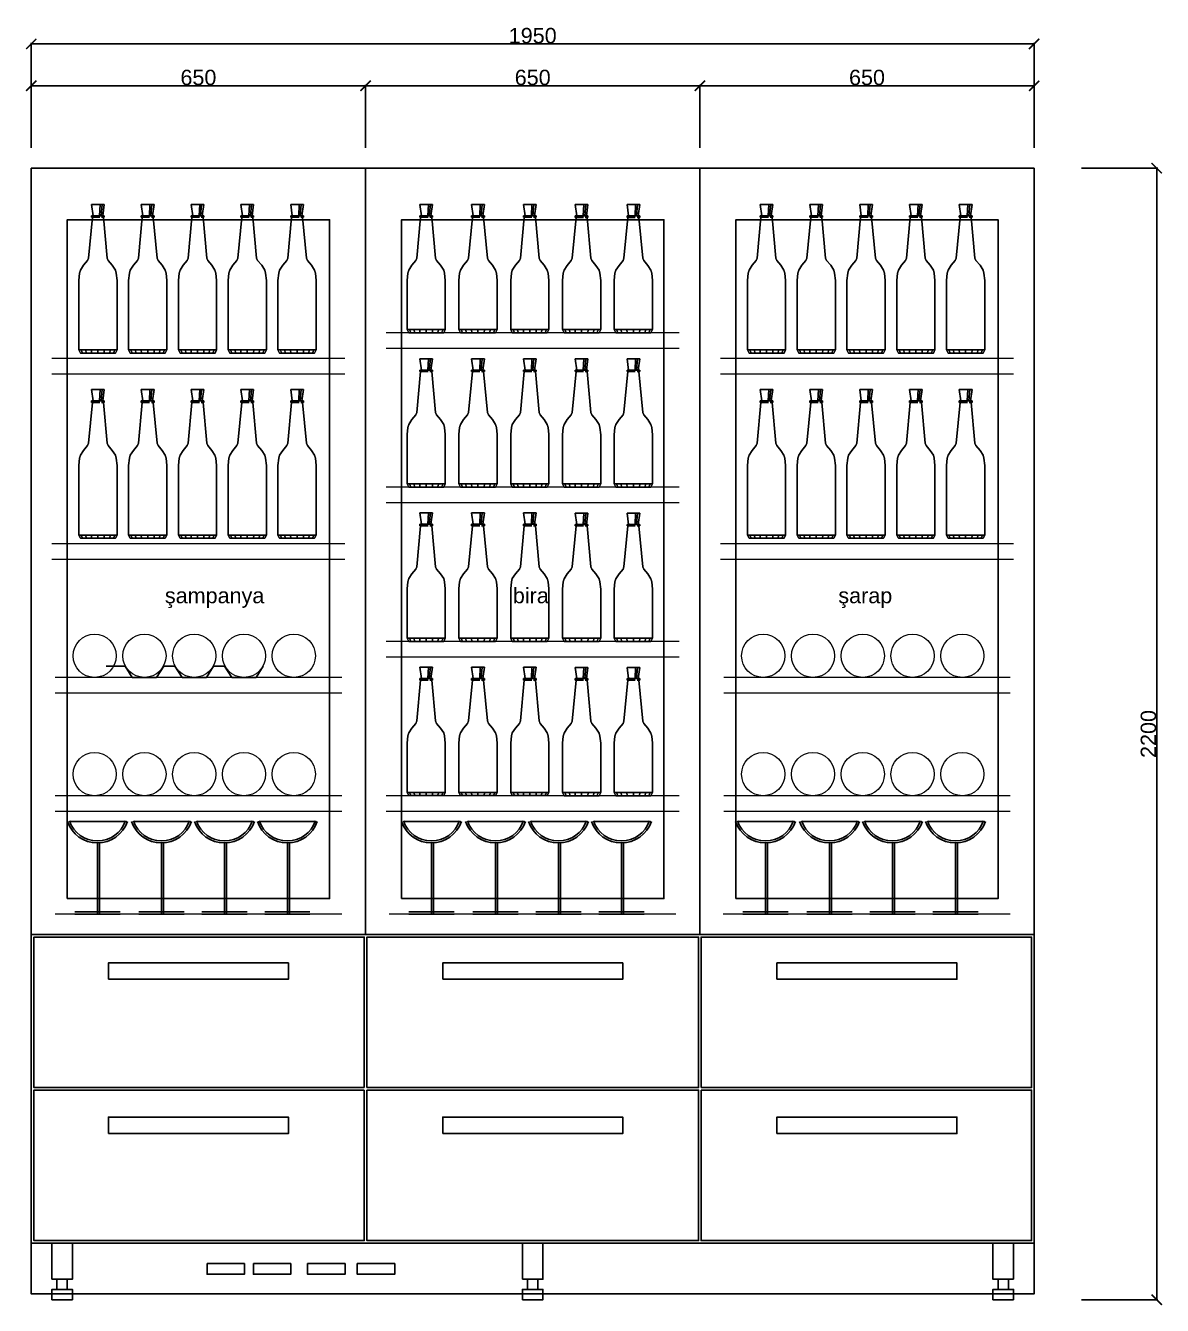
# Model space of a CAD drawing. Header units: millimetres. Extents: x 20829 to 29437, y 2955 to 9873.
# Drawn here: x 24587 to 26797, y 7385 to 9873 of the extents above; entities that cross this region are included whole.
import ezdxf

# ---------------------------------------------------------------- set-up
doc = ezdxf.new("R2010")
doc.units = ezdxf.units.MM
doc.layers.add('Auto-SilikCizgiler', color=251, linetype='Continuous', lineweight=9)
doc.styles.get("Standard").update_dxf_attribs({"font": 'arial.ttf'})
doc.dimstyles.new('ölçü 1_50', dxfattribs={"dimtxt": 30, "dimasz": 20, "dimexe": 2, "dimexo": 5, "dimtad": 1, "dimdec": 0, "dimtxsty": 'Standard', "dimblk": 'ARCHTICK', "dimcen": 2.5, "dimclrd": 256, "dimclre": 256, "dimclrt": 256, "dimadec": 0, "dimazin": 0, "dimtfac": 1, "dimtdec": 0, "dimtmove": 0, "dimatfit": 3, "dimldrblk": 'ARCHTICK', "dimfxl": 1, "dimlwd": -1, "dimlwe": -1, "dimarcsym": 0})

# ---------------------------------------------------------------- blocks, each defined once
blk = doc.blocks.new('sisw')
at = {"layer": 'Auto-SilikCizgiler'}
for points in [[(19158.05, 139884.55, -0.22), (19158.36, 139882.35, -0.16), (19158.36, 139882.35, 0.16), (19158.05, 139884.55, 0.22)], [(19159.29, 139884.55), (19158.2, 139884.55, -0.63), (19158.05, 139884.55, -0.22), (19159.29, 139884.55)], [(19159.29, 139884.55), (19158.05, 139884.55, -0.22), (19158.05, 139884.55, 0.22), (19159.29, 139884.55)], [(19159.29, 139884.55), (19158.05, 139884.55, 0.22), (19158.2, 139884.55, 0.63), (19159.29, 139884.55)], [(19159.29, 139884.55), (19158.48, 139884.55, -0.96), (19158.2, 139884.55, -0.63), (19159.29, 139884.55)], [(19159.29, 139884.55), (19158.2, 139884.55, 0.63), (19158.48, 139884.55, 0.96), (19159.29, 139884.55)], [(19159.29, 139884.55), (19158.86, 139884.55, -1.18), (19158.48, 139884.55, -0.96), (19159.29, 139884.55)], [(19159.29, 139884.55), (19158.48, 139884.55, 0.96), (19158.86, 139884.55, 1.18), (19159.29, 139884.55)], [(19159.29, 139884.55), (19159.29, 139884.55, -1.26), (19158.86, 139884.55, -1.18), (19159.29, 139884.55)], [(19159.29, 139884.55), (19158.86, 139884.55, 1.18), (19159.29, 139884.55, 1.26), (19159.29, 139884.55)], [(19159.29, 139884.55), (19159.29, 139884.55, 1.26), (19159.72, 139884.55, 1.18), (19159.29, 139884.55)], [(19159.29, 139884.55), (19159.72, 139884.55, 1.18), (19160.1, 139884.55, 0.96), (19159.29, 139884.55)], [(19159.29, 139884.55), (19160.1, 139884.55, 0.96), (19160.38, 139884.55, 0.63), (19159.29, 139884.55)], [(19159.29, 139884.55), (19160.38, 139884.55, 0.63), (19160.53, 139884.55, 0.22), (19159.29, 139884.55)], [(19159.29, 139884.55), (19160.53, 139884.55, 0.22), (19160.53, 139884.55, -0.22), (19159.29, 139884.55)], [(19159.29, 139884.55), (19160.53, 139884.55, -0.22), (19160.38, 139884.55, -0.63), (19159.29, 139884.55)], [(19159.29, 139884.55), (19160.38, 139884.55, -0.63), (19160.1, 139884.55, -0.96), (19159.29, 139884.55)], [(19159.29, 139884.55), (19160.1, 139884.55, -0.96), (19159.72, 139884.55, -1.18), (19159.29, 139884.55)], [(19159.29, 139884.55), (19159.72, 139884.55, -1.18), (19159.29, 139884.55, -1.26), (19159.29, 139884.55)], [(19159.72, 139884.55, 1.18), (19159.61, 139882.35, 0.89), (19159.9, 139882.35, 0.72), (19160.1, 139884.55, 0.96)], [(19160.1, 139884.55, -0.96), (19159.9, 139882.35, -0.72), (19159.61, 139882.35, -0.89), (19159.72, 139884.55, -1.18)], [(19160.53, 139884.55, 0.22), (19160.22, 139882.35, 0.16), (19160.22, 139882.35, -0.16), (19160.53, 139884.55, -0.22)], [(19158.21, 139882.04, 0.19), (19157.47, 139874.11, 0.32), (19157.47, 139874.11, -0.32), (19158.21, 139882.04, -0.19)], [(19158.78, 139882.35, 0.3), (19158.2, 139882.35, 0.63), (19158.05, 139882.35, 0.22), (19158.71, 139882.35, 0.1)], [(19158.71, 139882.35, 0.1), (19158.05, 139882.35, 0.22), (19158.05, 139882.35, -0.22), (19158.71, 139882.35, -0.1)], [(19158.05, 139882.35, 0.22), (19158.05, 139882.04, 0.22), (19158.05, 139882.04, -0.22), (19158.05, 139882.35, -0.22)], [(19158.71, 139882.35, -0.1), (19158.05, 139882.35, -0.22), (19158.2, 139882.35, -0.63), (19158.78, 139882.35, -0.3)], [(19158.2, 139882.04, 0.63), (19158.34, 139882.04, 0.55), (19158.21, 139882.04, 0.19), (19158.05, 139882.04, 0.22)], [(19158.05, 139882.04, 0.22), (19158.21, 139882.04, 0.19), (19158.21, 139882.04, -0.19), (19158.05, 139882.04, -0.22)], [(19158.05, 139882.04, -0.22), (19158.21, 139882.04, -0.19), (19158.34, 139882.04, -0.55), (19158.2, 139882.04, -0.63)], [(19158.91, 139882.35, 0.46), (19158.48, 139882.35, 0.96), (19158.2, 139882.35, 0.63), (19158.78, 139882.35, 0.3)], [(19158.78, 139882.35, -0.3), (19158.2, 139882.35, -0.63), (19158.48, 139882.35, -0.96), (19158.91, 139882.35, -0.46)], [(19158.48, 139882.04, 0.96), (19158.58, 139882.04, 0.84), (19158.34, 139882.04, 0.55), (19158.2, 139882.04, 0.63)], [(19158.2, 139882.04, -0.63), (19158.34, 139882.04, -0.55), (19159.67, 139882.04, -1.03), (19158.48, 139882.04, -0.96)], [(19158.36, 139882.35, 0.16), (19158.73, 139882.35, 0.1), (19158.8, 139882.35, 0.28), (19158.47, 139882.35, 0.47)], [(19158.36, 139882.35, -0.16), (19158.73, 139882.35, -0.1), (19158.73, 139882.35, 0.1), (19158.36, 139882.35, 0.16)], [(19158.47, 139882.35, -0.47), (19158.8, 139882.35, -0.28), (19158.73, 139882.35, -0.1), (19158.36, 139882.35, -0.16)], [(19158.47, 139882.35, 0.47), (19158.8, 139882.35, 0.28), (19158.93, 139882.35, 0.43), (19158.69, 139882.35, 0.72)], [(19158.69, 139882.35, -0.72), (19158.93, 139882.35, -0.43), (19158.8, 139882.35, -0.28), (19158.47, 139882.35, -0.47)], [(19159.09, 139882.35, 0.56), (19158.86, 139882.35, 1.18), (19158.48, 139882.35, 0.96), (19158.91, 139882.35, 0.46)], [(19158.91, 139882.35, -0.46), (19158.48, 139882.35, -0.96), (19158.86, 139882.35, -1.18), (19159.09, 139882.35, -0.56)], [(19158.69, 139882.35, 0.72), (19158.93, 139882.35, 0.43), (19159.1, 139882.35, 0.53), (19158.97, 139882.35, 0.89)], [(19158.97, 139882.35, -0.89), (19159.1, 139882.35, -0.53), (19158.93, 139882.35, -0.43), (19158.69, 139882.35, -0.72)], [(19159.29, 139882.35, 0.6), (19159.29, 139882.35, 1.26), (19158.86, 139882.35, 1.18), (19159.09, 139882.35, 0.56)], [(19159.09, 139882.35, -0.56), (19158.86, 139882.35, -1.18), (19159.29, 139882.35, -1.26), (19159.29, 139882.35, -0.6)], [(19159.29, 139882.35, -0.94), (19159.29, 139882.35, -0.57), (19159.1, 139882.35, -0.53), (19158.97, 139882.35, -0.89)], [(19158.97, 139882.35, 0.89), (19159.1, 139882.35, 0.53), (19159.29, 139882.35, 0.57), (19159.29, 139882.35, 0.94)], [(19159.61, 139882.35, -0.89), (19159.48, 139882.35, -0.53), (19159.29, 139882.35, -0.57), (19159.29, 139882.35, -0.94)], [(19159.29, 139882.35, 0.94), (19159.29, 139882.35, 0.57), (19159.48, 139882.35, 0.53), (19159.61, 139882.35, 0.89)], [(19159.29, 139882.35, -0.6), (19159.29, 139882.35, -1.26), (19159.72, 139882.35, -1.18), (19159.49, 139882.35, -0.56)], [(19159.49, 139882.35, 0.56), (19159.72, 139882.35, 1.18), (19159.29, 139882.35, 1.26), (19159.29, 139882.35, 0.6)], [(19159.9, 139882.35, -0.72), (19159.65, 139882.35, -0.43), (19159.48, 139882.35, -0.53), (19159.61, 139882.35, -0.89)], [(19159.61, 139882.35, 0.89), (19159.48, 139882.35, 0.53), (19159.65, 139882.35, 0.43), (19159.9, 139882.35, 0.72)], [(19159.49, 139882.35, -0.56), (19159.72, 139882.35, -1.18), (19160.1, 139882.35, -0.96), (19159.67, 139882.35, -0.46)], [(19159.67, 139882.35, 0.46), (19160.1, 139882.35, 0.96), (19159.72, 139882.35, 1.18), (19159.49, 139882.35, 0.56)], [(19160.11, 139882.35, -0.47), (19159.78, 139882.35, -0.28), (19159.65, 139882.35, -0.43), (19159.9, 139882.35, -0.72)], [(19159.9, 139882.35, 0.72), (19159.65, 139882.35, 0.43), (19159.78, 139882.35, 0.28), (19160.11, 139882.35, 0.47)], [(19159.67, 139882.35, -0.46), (19160.1, 139882.35, -0.96), (19160.38, 139882.35, -0.63), (19159.81, 139882.35, -0.3)], [(19159.81, 139882.35, 0.3), (19160.38, 139882.35, 0.63), (19160.1, 139882.35, 0.96), (19159.67, 139882.35, 0.46)], [(19160.22, 139882.35, -0.16), (19159.85, 139882.35, -0.1), (19159.78, 139882.35, -0.28), (19160.11, 139882.35, -0.47)], [(19160.11, 139882.35, 0.47), (19159.78, 139882.35, 0.28), (19159.85, 139882.35, 0.1), (19160.22, 139882.35, 0.16)], [(19159.81, 139882.35, -0.3), (19160.38, 139882.35, -0.63), (19160.53, 139882.35, -0.22), (19159.88, 139882.35, -0.1)], [(19159.88, 139882.35, 0.1), (19160.53, 139882.35, 0.22), (19160.38, 139882.35, 0.63), (19159.81, 139882.35, 0.3)], [(19160.22, 139882.35, 0.16), (19159.85, 139882.35, 0.1), (19159.85, 139882.35, -0.1), (19160.22, 139882.35, -0.16)], [(19159.88, 139882.35, -0.1), (19160.53, 139882.35, -0.22), (19160.53, 139882.35, 0.22), (19159.88, 139882.35, 0.1)], [(19160.1, 139882.04, -0.96), (19160, 139882.04, -0.84), (19160.24, 139882.04, -0.55), (19160.38, 139882.04, -0.63)], [(19160.38, 139882.04, 0.63), (19160.24, 139882.04, 0.55), (19160, 139882.04, 0.84), (19160.1, 139882.04, 0.96)], [(19160.38, 139882.04, -0.63), (19160.24, 139882.04, -0.55), (19160.37, 139882.04, -0.19), (19160.53, 139882.04, -0.22)], [(19160.53, 139882.04, 0.22), (19160.37, 139882.04, 0.19), (19160.24, 139882.04, 0.55), (19160.38, 139882.04, 0.63)], [(19160.37, 139882.04, -0.19), (19161.11, 139874.11, -0.32), (19161.11, 139874.11, 0.32), (19160.37, 139882.04, 0.19)], [(19160.53, 139882.04, -0.22), (19160.37, 139882.04, -0.19), (19160.37, 139882.04, 0.19), (19160.53, 139882.04, 0.22)], [(19160.53, 139882.35, -0.22), (19160.53, 139882.04, -0.22), (19160.53, 139882.04, 0.22), (19160.53, 139882.35, 0.22)], [(19157.28, 139873.64, 0.35), (19156.5, 139872.71, 0.49), (19156.5, 139872.71, -0.49), (19157.28, 139873.64, -0.35)], [(19157.47, 139874.11, 0.32), (19157.28, 139873.64, 0.35), (19157.28, 139873.64, -0.35), (19157.47, 139874.11, -0.32)], [(19161.11, 139874.11, -0.32), (19161.3, 139873.64, -0.35), (19161.3, 139873.64, 0.35), (19161.11, 139874.11, 0.32)], [(19161.3, 139873.64, -0.35), (19162.09, 139872.71, -0.49), (19162.09, 139872.71, 0.49), (19161.3, 139873.64, 0.35)], [(19155.72, 139871.19, 0.63), (19155.58, 139869.78, 0.65), (19155.58, 139869.78, -0.65), (19155.72, 139871.19, -0.63)], [(19155.89, 139871.78, 0.6), (19155.72, 139871.19, 0.63), (19155.72, 139871.19, -0.63), (19155.89, 139871.78, -0.6)], [(19156.5, 139872.71, 0.49), (19155.89, 139871.78, 0.6), (19155.89, 139871.78, -0.6), (19156.5, 139872.71, -0.49)], [(19162.09, 139872.71, -0.49), (19162.69, 139871.78, -0.6), (19162.69, 139871.78, 0.6), (19162.09, 139872.71, 0.49)], [(19162.69, 139871.78, -0.6), (19162.86, 139871.19, -0.63), (19162.86, 139871.19, 0.63), (19162.69, 139871.78, 0.6)], [(19162.86, 139871.19, -0.63), (19163.01, 139869.78, -0.65), (19163.01, 139869.78, 0.65), (19162.86, 139871.19, 0.63)], [(19155.58, 139869.78, 0.65), (19155.58, 139856.26, 0.65), (19155.58, 139856.26, -0.65), (19155.58, 139869.78, -0.65)], [(19163.01, 139869.78, -0.65), (19163.01, 139856.26, -0.65), (19163.01, 139856.26, 0.65), (19163.01, 139869.78, 0.65)], [(19156.02, 139856.26, 1.89), (19156.3, 139855.63, 1.73), (19155.89, 139855.63, 0.6), (19155.58, 139856.26, 0.65)], [(19155.58, 139856.26, 0.65), (19155.89, 139855.63, 0.6), (19155.89, 139855.63, -0.6), (19155.58, 139856.26, -0.65)], [(19155.58, 139856.26, -0.65), (19155.89, 139855.63, -0.6), (19156.3, 139855.63, -1.73), (19156.02, 139856.26, -1.89)], [(19156.3, 139855.63, 1.73), (19157.11, 139855.63, 1.26), (19156.82, 139855.63, 0.44), (19155.89, 139855.63, 0.6)], [(19155.89, 139855.63, 0.6), (19156.82, 139855.63, 0.44), (19156.82, 139855.63, -0.44), (19155.89, 139855.63, -0.6)], [(19155.89, 139855.63, -0.6), (19156.82, 139855.63, -0.44), (19157.11, 139855.63, -1.26), (19156.3, 139855.63, -1.73)], [(19156.87, 139856.26, 2.89), (19157.07, 139855.63, 2.65), (19156.3, 139855.63, 1.73), (19156.02, 139856.26, 1.89)], [(19156.02, 139856.26, -1.89), (19156.3, 139855.63, -1.73), (19157.07, 139855.63, -2.65), (19156.87, 139856.26, -2.89)], [(19157.07, 139855.63, 2.65), (19157.68, 139855.63, 1.93), (19157.11, 139855.63, 1.26), (19156.3, 139855.63, 1.73)], [(19156.3, 139855.63, -1.73), (19157.11, 139855.63, -1.26), (19157.68, 139855.63, -1.93), (19157.07, 139855.63, -2.65)], [(19156.87, 139856.26, -2.89), (19157.07, 139855.63, -2.65), (19158.11, 139855.63, -3.25), (19158, 139856.26, -3.54)], [(19158, 139856.26, 3.54), (19158.11, 139855.63, 3.25), (19157.07, 139855.63, 2.65), (19156.87, 139856.26, 2.89)], [(19158.11, 139855.63, 3.25), (19158.43, 139855.63, 2.36), (19157.68, 139855.63, 1.93), (19157.07, 139855.63, 2.65)], [(19157.07, 139855.63, -2.65), (19157.68, 139855.63, -1.93), (19158.43, 139855.63, -2.36), (19158.11, 139855.63, -3.25)], [(19158, 139856.26, -3.54), (19158.11, 139855.63, -3.25), (19159.29, 139855.63, -3.46), (19159.29, 139856.26, -3.77)], [(19159.29, 139856.26, 3.77), (19159.29, 139855.63, 3.46), (19158.11, 139855.63, 3.25), (19158, 139856.26, 3.54)], [(19158.11, 139855.63, -3.25), (19158.43, 139855.63, -2.36), (19159.29, 139855.63, -2.51), (19159.29, 139855.63, -3.46)], [(19159.29, 139855.63, 3.46), (19159.29, 139855.63, 2.51), (19158.43, 139855.63, 2.36), (19158.11, 139855.63, 3.25)], [(19159.29, 139856.26, -3.77), (19159.29, 139855.63, -3.46), (19160.47, 139855.63, -3.25), (19160.58, 139856.26, -3.54)], [(19160.58, 139856.26, 3.54), (19160.47, 139855.63, 3.25), (19159.29, 139855.63, 3.46), (19159.29, 139856.26, 3.77)], [(19159.29, 139855.63, -3.46), (19159.29, 139855.63, -2.51), (19160.15, 139855.63, -2.36), (19160.47, 139855.63, -3.25)], [(19160.47, 139855.63, 3.25), (19160.15, 139855.63, 2.36), (19159.29, 139855.63, 2.51), (19159.29, 139855.63, 3.46)], [(19160.47, 139855.63, -3.25), (19160.15, 139855.63, -2.36), (19160.91, 139855.63, -1.93), (19161.51, 139855.63, -2.65)], [(19161.51, 139855.63, 2.65), (19160.91, 139855.63, 1.93), (19160.15, 139855.63, 2.36), (19160.47, 139855.63, 3.25)], [(19160.58, 139856.26, -3.54), (19160.47, 139855.63, -3.25), (19161.51, 139855.63, -2.65), (19161.72, 139856.26, -2.89)], [(19161.72, 139856.26, 2.89), (19161.51, 139855.63, 2.65), (19160.47, 139855.63, 3.25), (19160.58, 139856.26, 3.54)], [(19161.51, 139855.63, -2.65), (19160.91, 139855.63, -1.93), (19161.47, 139855.63, -1.26), (19162.29, 139855.63, -1.73)], [(19162.29, 139855.63, 1.73), (19161.47, 139855.63, 1.26), (19160.91, 139855.63, 1.93), (19161.51, 139855.63, 2.65)], [(19162.29, 139855.63, -1.73), (19161.47, 139855.63, -1.26), (19161.77, 139855.63, -0.44), (19162.7, 139855.63, -0.6)], [(19162.7, 139855.63, 0.6), (19161.77, 139855.63, 0.44), (19161.47, 139855.63, 1.26), (19162.29, 139855.63, 1.73)], [(19161.72, 139856.26, -2.89), (19161.51, 139855.63, -2.65), (19162.29, 139855.63, -1.73), (19162.56, 139856.26, -1.89)], [(19162.56, 139856.26, 1.89), (19162.29, 139855.63, 1.73), (19161.51, 139855.63, 2.65), (19161.72, 139856.26, 2.89)], [(19162.7, 139855.63, -0.6), (19161.77, 139855.63, -0.44), (19161.77, 139855.63, 0.44), (19162.7, 139855.63, 0.6)], [(19162.56, 139856.26, -1.89), (19162.29, 139855.63, -1.73), (19162.7, 139855.63, -0.6), (19163.01, 139856.26, -0.65)], [(19163.01, 139856.26, 0.65), (19162.7, 139855.63, 0.6), (19162.29, 139855.63, 1.73), (19162.56, 139856.26, 1.89)], [(19163.01, 139856.26, -0.65), (19162.7, 139855.63, -0.6), (19162.7, 139855.63, 0.6), (19163.01, 139856.26, 0.65)]]:
    blk.add_3dface(points, dxfattribs=at)
blk = doc.blocks.new('_ArchTick')
at = {"color": 0, "linetype": 'ByBlock', "const_width": 0.15}
blk.add_lwpolyline([(-0.5, -0.5), (0.5, 0.5)], dxfattribs=at)
blk = doc.blocks.new('*D78')
at = {"transparency": 16777216}
for p, q in [((24597.9, 9635.2), (24597.9, 9758.1)), ((24597.9, 9756.1), (25247.9, 9756.1)), ((25247.9, 9635.2), (25247.9, 9758.1))]:
    blk.add_line(p, q, dxfattribs=at)
at = {"layer": 'Defpoints', "color": 0, "transparency": 16777216}
for p in [(25247.9, 9756.1), (24597.9, 9630.2), (25247.9, 9630.2)]:
    blk.add_point(p, dxfattribs=at)
at = {"transparency": 16777216, "xscale": 20, "yscale": 20, "zscale": 20, "rotation": 180}
blk.add_blockref('_ArchTick', (24597.9, 9756.1), dxfattribs=at)
at = {"transparency": 16777216, "xscale": 20, "yscale": 20, "zscale": 20}
blk.add_blockref('_ArchTick', (25247.9, 9756.1), dxfattribs=at)
at = {"transparency": 16777216, "insert": (24922.9, 9772.1), "char_height": 30, "attachment_point": 5}
blk.add_mtext('650', dxfattribs=at)
blk = doc.blocks.new('*D79')
at = {"transparency": 16777216}
for p, q in [((25247.9, 9635.2), (25247.9, 9758.1)), ((25247.9, 9756.1), (25897.9, 9756.1)), ((25897.9, 9635.2), (25897.9, 9758.1))]:
    blk.add_line(p, q, dxfattribs=at)
at = {"layer": 'Defpoints', "color": 0, "transparency": 16777216}
for p in [(25897.9, 9756.1), (25247.9, 9630.2), (25897.9, 9630.2)]:
    blk.add_point(p, dxfattribs=at)
at = {"transparency": 16777216, "xscale": 20, "yscale": 20, "zscale": 20, "rotation": 180}
blk.add_blockref('_ArchTick', (25247.9, 9756.1), dxfattribs=at)
at = {"transparency": 16777216, "xscale": 20, "yscale": 20, "zscale": 20}
blk.add_blockref('_ArchTick', (25897.9, 9756.1), dxfattribs=at)
at = {"transparency": 16777216, "insert": (25572.9, 9772.1), "char_height": 30, "attachment_point": 5}
blk.add_mtext('650', dxfattribs=at)
blk = doc.blocks.new('*D80')
at = {"transparency": 16777216}
for p, q in [((25897.9, 9635.2), (25897.9, 9758.1)), ((25897.9, 9756.1), (26547.9, 9756.1)), ((26547.9, 9635.2), (26547.9, 9758.1))]:
    blk.add_line(p, q, dxfattribs=at)
at = {"layer": 'Defpoints', "color": 0, "transparency": 16777216}
for p in [(26547.9, 9756.1), (25897.9, 9630.2), (26547.9, 9630.2)]:
    blk.add_point(p, dxfattribs=at)
at = {"transparency": 16777216, "xscale": 20, "yscale": 20, "zscale": 20, "rotation": 180}
blk.add_blockref('_ArchTick', (25897.9, 9756.1), dxfattribs=at)
at = {"transparency": 16777216, "xscale": 20, "yscale": 20, "zscale": 20}
blk.add_blockref('_ArchTick', (26547.9, 9756.1), dxfattribs=at)
at = {"transparency": 16777216, "insert": (26222.9, 9772.1), "char_height": 30, "attachment_point": 5}
blk.add_mtext('650', dxfattribs=at)
blk = doc.blocks.new('*D81')
at = {"transparency": 16777216}
for p, q in [((24597.9, 9635.2), (24597.9, 9839.5)), ((24597.9, 9837.5), (26547.9, 9837.5)), ((26547.9, 9635.2), (26547.9, 9839.5))]:
    blk.add_line(p, q, dxfattribs=at)
at = {"layer": 'Defpoints', "color": 0, "transparency": 16777216}
for p in [(26547.9, 9837.5), (24597.9, 9630.2), (26547.9, 9630.2)]:
    blk.add_point(p, dxfattribs=at)
at = {"transparency": 16777216, "xscale": 20, "yscale": 20, "zscale": 20, "rotation": 180}
blk.add_blockref('_ArchTick', (24597.9, 9837.5), dxfattribs=at)
at = {"transparency": 16777216, "xscale": 20, "yscale": 20, "zscale": 20}
blk.add_blockref('_ArchTick', (26547.9, 9837.5), dxfattribs=at)
at = {"transparency": 16777216, "insert": (25572.9, 9853.5), "char_height": 30, "attachment_point": 5}
blk.add_mtext('1950', dxfattribs=at)
blk = doc.blocks.new('*D82')
at = {"transparency": 16777216}
for p, q in [((26639.9, 9595.8), (26788.2, 9595.8)), ((26786.2, 9595.8), (26786.2, 7395.8)), ((26639.9, 7395.8), (26788.2, 7395.8))]:
    blk.add_line(p, q, dxfattribs=at)
at = {"layer": 'Defpoints', "color": 0, "transparency": 16777216}
for p in [(26634.9, 9595.8), (26634.9, 7395.8), (26786.2, 7395.8)]:
    blk.add_point(p, dxfattribs=at)
at = {"transparency": 16777216, "xscale": 20, "yscale": 20, "zscale": 20}
for p, rotation in [((26786.2, 9595.8), 90), ((26786.2, 7395.8), 270)]:
    blk.add_blockref('_ArchTick', p, dxfattribs=dict(at, rotation=rotation))
at = {"transparency": 16777216, "insert": (26770.3, 8495.8), "char_height": 30, "attachment_point": 5, "rotation": 90}
blk.add_mtext('2200', dxfattribs=at)
blk = doc.blocks.new('A$C31B919D4')
at = {"layer": 'Auto-SilikCizgiler'}
for points in [[(24.8, 249.6, -27.3), (27.9, 227.6, -26.8), (27.9, 227.6, -23.5), (24.8, 249.6, -23)], [(37.1, 249.6, -25.1), (26.3, 249.6, -31.4), (24.8, 249.6, -27.3), (37.1, 249.6, -25.1)], [(37.1, 249.6, -25.1), (24.8, 249.6, -27.3), (24.8, 249.6, -23), (37.1, 249.6, -25.1)], [(37.1, 249.6, -25.1), (24.8, 249.6, -23), (26.3, 249.6, -18.9), (37.1, 249.6, -25.1)], [(37.1, 249.6, -25.1), (29.1, 249.6, -34.8), (26.3, 249.6, -31.4), (37.1, 249.6, -25.1)], [(37.1, 249.6, -25.1), (26.3, 249.6, -18.9), (29.1, 249.6, -15.5), (37.1, 249.6, -25.1)], [(37.1, 249.6, -25.1), (32.8, 249.6, -37), (29.1, 249.6, -34.8), (37.1, 249.6, -25.1)], [(37.1, 249.6, -25.1), (29.1, 249.6, -15.5), (32.8, 249.6, -13.3), (37.1, 249.6, -25.1)], [(37.1, 249.6, -25.1), (37.1, 249.6, -37.7), (32.8, 249.6, -37), (37.1, 249.6, -25.1)], [(37.1, 249.6, -25.1), (32.8, 249.6, -13.3), (37.1, 249.6, -12.6), (37.1, 249.6, -25.1)], [(37.1, 249.6, -25.1), (37.1, 249.6, -12.6), (41.4, 249.6, -13.3), (37.1, 249.6, -25.1)], [(37.1, 249.6, -25.1), (41.4, 249.6, -13.3), (45.2, 249.6, -15.5), (37.1, 249.6, -25.1)], [(37.1, 249.6, -25.1), (45.2, 249.6, -15.5), (48, 249.6, -18.9), (37.1, 249.6, -25.1)], [(37.1, 249.6, -25.1), (48, 249.6, -18.9), (49.5, 249.6, -23), (37.1, 249.6, -25.1)], [(37.1, 249.6, -25.1), (49.5, 249.6, -23), (49.5, 249.6, -27.3), (37.1, 249.6, -25.1)], [(37.1, 249.6, -25.1), (49.5, 249.6, -27.3), (48, 249.6, -31.4), (37.1, 249.6, -25.1)], [(37.1, 249.6, -25.1), (48, 249.6, -31.4), (45.2, 249.6, -34.8), (37.1, 249.6, -25.1)], [(37.1, 249.6, -25.1), (45.2, 249.6, -34.8), (41.4, 249.6, -37), (37.1, 249.6, -25.1)], [(37.1, 249.6, -25.1), (41.4, 249.6, -37), (37.1, 249.6, -37.7), (37.1, 249.6, -25.1)], [(41.4, 249.6, -13.3), (40.4, 227.6, -16.3), (43.2, 227.6, -17.9), (45.2, 249.6, -15.5)], [(45.2, 249.6, -34.8), (43.2, 227.6, -32.4), (40.4, 227.6, -34), (41.4, 249.6, -37)], [(49.5, 249.6, -23), (46.4, 227.6, -23.5), (46.4, 227.6, -26.8), (49.5, 249.6, -27.3)], [(26.3, 224.5, -23.2), (18.9, 145.2, -21.9), (18.9, 145.2, -28.4), (26.3, 224.5, -27.1)], [(32, 227.6, -22.2), (26.3, 227.6, -18.9), (24.8, 227.6, -23), (31.3, 227.6, -24.1)], [(31.3, 227.6, -24.1), (24.8, 227.6, -23), (24.8, 227.6, -27.3), (31.3, 227.6, -26.2)], [(24.8, 227.6, -23), (24.8, 224.5, -23), (24.8, 224.5, -27.3), (24.8, 227.6, -27.3)], [(31.3, 227.6, -26.2), (24.8, 227.6, -27.3), (26.3, 227.6, -31.4), (32, 227.6, -28.1)], [(26.3, 224.5, -18.9), (27.6, 224.5, -19.6), (26.3, 224.5, -23.2), (24.8, 224.5, -23)], [(24.8, 224.5, -23), (26.3, 224.5, -23.2), (26.3, 224.5, -27.1), (24.8, 224.5, -27.3)], [(24.8, 224.5, -27.3), (26.3, 224.5, -27.1), (27.6, 224.5, -30.6), (26.3, 224.5, -31.4)], [(33.3, 227.6, -20.6), (29.1, 227.6, -15.5), (26.3, 227.6, -18.9), (32, 227.6, -22.2)], [(32, 227.6, -28.1), (26.3, 227.6, -31.4), (29.1, 227.6, -34.8), (33.3, 227.6, -29.7)], [(29.1, 224.5, -15.5), (30.1, 224.5, -16.7), (27.6, 224.5, -19.6), (26.3, 224.5, -18.9)], [(26.3, 224.5, -31.4), (27.6, 224.5, -30.6), (40.9, 224.5, -35.5), (29.1, 224.5, -34.8)], [(27.9, 227.6, -23.5), (31.6, 227.6, -24.2), (32.3, 227.6, -22.3), (29, 227.6, -20.4)], [(27.9, 227.6, -26.8), (31.6, 227.6, -26.1), (31.6, 227.6, -24.2), (27.9, 227.6, -23.5)], [(29, 227.6, -29.9), (32.3, 227.6, -28), (31.6, 227.6, -26.1), (27.9, 227.6, -26.8)], [(29, 227.6, -20.4), (32.3, 227.6, -22.3), (33.5, 227.6, -20.8), (31.1, 227.6, -17.9)], [(31.1, 227.6, -32.4), (33.5, 227.6, -29.5), (32.3, 227.6, -28), (29, 227.6, -29.9)], [(35.1, 227.6, -19.6), (32.8, 227.6, -13.3), (29.1, 227.6, -15.5), (33.3, 227.6, -20.6)], [(33.3, 227.6, -29.7), (29.1, 227.6, -34.8), (32.8, 227.6, -37), (35.1, 227.6, -30.7)], [(31.1, 227.6, -17.9), (33.5, 227.6, -20.8), (35.2, 227.6, -19.8), (33.9, 227.6, -16.3)], [(33.9, 227.6, -34), (35.2, 227.6, -30.5), (33.5, 227.6, -29.5), (31.1, 227.6, -32.4)], [(37.1, 227.6, -19.2), (37.1, 227.6, -12.6), (32.8, 227.6, -13.3), (35.1, 227.6, -19.6)], [(35.1, 227.6, -30.7), (32.8, 227.6, -37), (37.1, 227.6, -37.7), (37.1, 227.6, -31.1)], [(37.1, 227.6, -34.6), (37.1, 227.6, -30.8), (35.2, 227.6, -30.5), (33.9, 227.6, -34)], [(33.9, 227.6, -16.3), (35.2, 227.6, -19.8), (37.1, 227.6, -19.5), (37.1, 227.6, -15.7)], [(40.4, 227.6, -34), (39.1, 227.6, -30.5), (37.1, 227.6, -30.8), (37.1, 227.6, -34.6)], [(37.1, 227.6, -15.7), (37.1, 227.6, -19.5), (39.1, 227.6, -19.8), (40.4, 227.6, -16.3)], [(37.1, 227.6, -31.1), (37.1, 227.6, -37.7), (41.4, 227.6, -37), (39.2, 227.6, -30.7)], [(39.2, 227.6, -19.6), (41.4, 227.6, -13.3), (37.1, 227.6, -12.6), (37.1, 227.6, -19.2)], [(43.2, 227.6, -32.4), (40.8, 227.6, -29.5), (39.1, 227.6, -30.5), (40.4, 227.6, -34)], [(40.4, 227.6, -16.3), (39.1, 227.6, -19.8), (40.8, 227.6, -20.8), (43.2, 227.6, -17.9)], [(39.2, 227.6, -30.7), (41.4, 227.6, -37), (45.2, 227.6, -34.8), (41, 227.6, -29.7)], [(41, 227.6, -20.6), (45.2, 227.6, -15.5), (41.4, 227.6, -13.3), (39.2, 227.6, -19.6)], [(45.3, 227.6, -29.9), (42, 227.6, -28), (40.8, 227.6, -29.5), (43.2, 227.6, -32.4)], [(43.2, 227.6, -17.9), (40.8, 227.6, -20.8), (42, 227.6, -22.3), (45.3, 227.6, -20.4)], [(41, 227.6, -29.7), (45.2, 227.6, -34.8), (48, 227.6, -31.4), (42.3, 227.6, -28.1)], [(42.3, 227.6, -22.2), (48, 227.6, -18.9), (45.2, 227.6, -15.5), (41, 227.6, -20.6)], [(46.4, 227.6, -26.8), (42.7, 227.6, -26.1), (42, 227.6, -28), (45.3, 227.6, -29.9)], [(45.3, 227.6, -20.4), (42, 227.6, -22.3), (42.7, 227.6, -24.2), (46.4, 227.6, -23.5)], [(42.3, 227.6, -28.1), (48, 227.6, -31.4), (49.5, 227.6, -27.3), (43, 227.6, -26.2)], [(43, 227.6, -24.1), (49.5, 227.6, -23), (48, 227.6, -18.9), (42.3, 227.6, -22.2)], [(46.4, 227.6, -23.5), (42.7, 227.6, -24.2), (42.7, 227.6, -26.1), (46.4, 227.6, -26.8)], [(43, 227.6, -26.2), (49.5, 227.6, -27.3), (49.5, 227.6, -23), (43, 227.6, -24.1)], [(45.2, 224.5, -34.8), (44.2, 224.5, -33.6), (46.7, 224.5, -30.6), (48, 224.5, -31.4)], [(48, 224.5, -18.9), (46.7, 224.5, -19.6), (44.2, 224.5, -16.7), (45.2, 224.5, -15.5)], [(48, 224.5, -31.4), (46.7, 224.5, -30.6), (48, 224.5, -27.1), (49.5, 224.5, -27.3)], [(49.5, 224.5, -23), (48, 224.5, -23.2), (46.7, 224.5, -19.6), (48, 224.5, -18.9)], [(48, 224.5, -27.1), (55.4, 145.2, -28.4), (55.4, 145.2, -21.9), (48, 224.5, -23.2)], [(49.5, 224.5, -27.3), (48, 224.5, -27.1), (48, 224.5, -23.2), (49.5, 224.5, -23)], [(49.5, 227.6, -27.3), (49.5, 224.5, -27.3), (49.5, 224.5, -23), (49.5, 227.6, -23)], [(9.2, 131.2, -20.2), (3.1, 121.9, -19.1), (3.1, 121.9, -31.1), (9.2, 131.2, -30.1)], [(17, 140.5, -21.6), (9.2, 131.2, -20.2), (9.2, 131.2, -30.1), (17, 140.5, -28.7)], [(18.9, 145.2, -21.9), (17, 140.5, -21.6), (17, 140.5, -28.7), (18.9, 145.2, -28.4)], [(55.4, 145.2, -28.4), (57.3, 140.5, -28.7), (57.3, 140.5, -21.6), (55.4, 145.2, -21.9)], [(57.3, 140.5, -28.7), (65.1, 131.2, -30.1), (65.1, 131.2, -20.2), (57.3, 140.5, -21.6)], [(65.1, 131.2, -30.1), (71.2, 121.9, -31.1), (71.2, 121.9, -19.1), (65.1, 131.2, -20.2)], [(1.4, 116, -18.8), (0, 101.9, -18.6), (0, 101.9, -31.7), (1.4, 116, -31.4)], [(0, 101.9, -18.6), (0, 6.3, -18.6), (0, 6.3, -31.7), (0, 101.9, -31.7)], [(3.1, 121.9, -19.1), (1.4, 116, -18.8), (1.4, 116, -31.4), (3.1, 121.9, -31.1)], [(71.2, 121.9, -31.1), (72.9, 116, -31.4), (72.9, 116, -18.8), (71.2, 121.9, -19.1)], [(72.9, 116, -31.4), (74.3, 101.9, -31.7), (74.3, 101.9, -18.6), (72.9, 116, -18.8)], [(74.3, 101.9, -31.7), (74.3, 6.3, -31.7), (74.3, 6.3, -18.6), (74.3, 101.9, -18.6)], [(4.5, 6.3, -6.3), (7.2, 0, -7.9), (3.1, 0, -19.1), (0, 6.3, -18.6)], [(0, 6.3, -18.6), (3.1, 0, -19.1), (3.1, 0, -31.2), (0, 6.3, -31.7)], [(0, 6.3, -31.7), (3.1, 0, -31.2), (7.2, 0, -42.4), (4.5, 6.3, -44)], [(7.2, 0, -7.9), (15.4, 0, -12.6), (12.4, 0, -20.8), (3.1, 0, -19.1)], [(3.1, 0, -19.1), (12.4, 0, -20.8), (12.4, 0, -29.5), (3.1, 0, -31.2)], [(3.1, 0, -31.2), (12.4, 0, -29.5), (15.4, 0, -37.7), (7.2, 0, -42.4)], [(12.9, 6.3, 3.7), (14.9, 0, 1.3), (7.2, 0, -7.9), (4.5, 6.3, -6.3)], [(4.5, 6.3, -44), (7.2, 0, -42.4), (14.9, 0, -51.6), (12.9, 6.3, -54)], [(14.9, 0, 1.3), (21, 0, -5.9), (15.4, 0, -12.6), (7.2, 0, -7.9)], [(7.2, 0, -42.4), (15.4, 0, -37.7), (21, 0, -44.4), (14.9, 0, -51.6)], [(12.9, 6.3, -54), (14.9, 0, -51.6), (25.3, 0, -57.6), (24.2, 6.3, -60.6)], [(24.2, 6.3, 10.3), (25.3, 0, 7.3), (14.9, 0, 1.3), (12.9, 6.3, 3.7)], [(25.3, 0, 7.3), (28.5, 0, -1.5), (21, 0, -5.9), (14.9, 0, 1.3)], [(14.9, 0, -51.6), (21, 0, -44.4), (28.5, 0, -48.8), (25.3, 0, -57.6)], [(24.2, 6.3, -60.6), (25.3, 0, -57.6), (37.1, 0, -59.7), (37.1, 6.3, -62.9)], [(37.1, 6.3, 12.6), (37.1, 0, 9.4), (25.3, 0, 7.3), (24.2, 6.3, 10.3)], [(25.3, 0, -57.6), (28.5, 0, -48.8), (37.1, 0, -50.3), (37.1, 0, -59.7)], [(37.1, 0, 9.4), (37.1, 0), (28.5, 0, -1.5), (25.3, 0, 7.3)], [(37.1, 6.3, -62.9), (37.1, 0, -59.7), (49, 0, -57.6), (50, 6.3, -60.6)], [(50, 6.3, 10.3), (49, 0, 7.3), (37.1, 0, 9.4), (37.1, 6.3, 12.6)], [(37.1, 0, -59.7), (37.1, 0, -50.3), (45.7, 0, -48.8), (49, 0, -57.6)], [(49, 0, 7.3), (45.7, 0, -1.5), (37.1, 0), (37.1, 0, 9.4)], [(49, 0, -57.6), (45.7, 0, -48.8), (53.3, 0, -44.4), (59.4, 0, -51.6)], [(59.4, 0, 1.3), (53.3, 0, -5.9), (45.7, 0, -1.5), (49, 0, 7.3)], [(50, 6.3, -60.6), (49, 0, -57.6), (59.4, 0, -51.6), (61.4, 6.3, -54)], [(61.4, 6.3, 3.7), (59.4, 0, 1.3), (49, 0, 7.3), (50, 6.3, 10.3)], [(59.4, 0, -51.6), (53.3, 0, -44.4), (58.9, 0, -37.7), (67.1, 0, -42.4)], [(67.1, 0, -7.9), (58.9, 0, -12.6), (53.3, 0, -5.9), (59.4, 0, 1.3)], [(67.1, 0, -42.4), (58.9, 0, -37.7), (61.9, 0, -29.5), (71.2, 0, -31.2)], [(71.2, 0, -19.1), (61.9, 0, -20.8), (58.9, 0, -12.6), (67.1, 0, -7.9)], [(61.4, 6.3, -54), (59.4, 0, -51.6), (67.1, 0, -42.4), (69.8, 6.3, -44)], [(69.8, 6.3, -6.3), (67.1, 0, -7.9), (59.4, 0, 1.3), (61.4, 6.3, 3.7)], [(71.2, 0, -31.2), (61.9, 0, -29.5), (61.9, 0, -20.8), (71.2, 0, -19.1)], [(69.8, 6.3, -44), (67.1, 0, -42.4), (71.2, 0, -31.2), (74.3, 6.3, -31.7)], [(74.3, 6.3, -18.6), (71.2, 0, -19.1), (67.1, 0, -7.9), (69.8, 6.3, -6.3)], [(74.3, 6.3, -31.7), (71.2, 0, -31.2), (71.2, 0, -19.1), (74.3, 6.3, -18.6)]]:
    blk.add_3dface(points, dxfattribs=at)
blk = doc.blocks.new('A$C2D1D6223')
for p, q in [((4.4, 90.4), (59.2, 90.4)), ((30.9, 69.5), (30.9, 0)), ((32.9, 69.5), (32.9, 0)), ((8.8, 2), (53, 2)), ((8.8, 0), (53, 0))]:
    blk.add_line(p, q)
for radius in [30.9, 28.9]:
    blk.add_arc((30.9, 100.3), radius, 198.7493, 341.2507)

msp = doc.modelspace()

# ---------------------------------------------------------------- linework, layer by layer
for p, q in [((24743.4, 8627.5), (24780.3, 8627.5)), ((24780.3, 8627.5), (24794.3, 8605.8)), ((24855.5, 8627.5), (24841.5, 8605.8)), ((24877.1, 8627.5), (24855.5, 8627.5)), ((24877.1, 8627.5), (24891.1, 8605.8)), ((24952.3, 8627.5), (24938.3, 8605.8)), ((24952.3, 8627.5), (24973.9, 8627.5)), ((24973.9, 8627.5), (24987.9, 8605.8)), ((25049.1, 8627.5), (25035.1, 8605.8)), ((24794.3, 8605.8), (24841.5, 8605.8)), ((24891.1, 8605.8), (24938.3, 8605.8)), ((25035.1, 8605.8), (24987.9, 8605.8))]:
    msp.add_line(p, q)
for points in [[(24597.9, 8105.8), (25247.9, 8105.8), (25247.9, 9595.8), (24597.9, 9595.8)], [(25247.9, 8105.8), (25897.9, 8105.8), (25897.9, 9595.8), (25247.9, 9595.8)], [(25897.9, 8105.8), (26547.9, 8105.8), (26547.9, 9595.8), (25897.9, 9595.8)], [(24667.9, 8175.8), (25177.9, 8175.8), (25177.9, 9495.8), (24667.9, 9495.8)], [(25317.9, 8175.8), (25827.9, 8175.8), (25827.9, 9495.8), (25317.9, 9495.8)], [(25967.9, 8175.8), (26477.9, 8175.8), (26477.9, 9495.8), (25967.9, 9495.8)], [(24597.9, 7505.8), (26547.9, 7505.8), (26547.9, 8105.8), (24597.9, 8105.8)], [(25245.4, 7808.3), (24602.9, 7808.3), (24602.9, 8100.8), (25245.4, 8100.8)], [(25250.4, 7808.3), (25895.4, 7808.3), (25895.4, 8100.8), (25250.4, 8100.8)], [(25900.4, 7808.3), (26542.9, 7808.3), (26542.9, 8100.8), (25900.4, 8100.8)], [(24747.9, 8018.8), (25097.9, 8018.8), (25097.9, 8050.8), (24747.9, 8050.8)], [(25397.9, 8018.8), (25747.9, 8018.8), (25747.9, 8050.8), (25397.9, 8050.8)], [(26047.9, 8018.8), (26397.9, 8018.8), (26397.9, 8050.8), (26047.9, 8050.8)], [(25245.4, 7803.3), (24602.9, 7803.3), (24602.9, 7510.8), (25245.4, 7510.8)], [(25250.4, 7803.3), (25895.4, 7803.3), (25895.4, 7510.8), (25250.4, 7510.8)], [(25900.4, 7803.3), (26542.9, 7803.3), (26542.9, 7510.8), (25900.4, 7510.8)], [(24747.9, 7718.8), (25097.9, 7718.8), (25097.9, 7750.8), (24747.9, 7750.8)], [(25397.9, 7718.8), (25747.9, 7718.8), (25747.9, 7750.8), (25397.9, 7750.8)], [(26047.9, 7718.8), (26397.9, 7718.8), (26397.9, 7750.8), (26047.9, 7750.8)], [(24597.9, 7505.8), (26547.9, 7505.8), (26547.9, 7407), (24597.9, 7407)], [(24637.9, 7435.8), (24677.9, 7435.8), (24677.9, 7505.8), (24637.9, 7505.8)], [(25552.9, 7435.8), (25592.9, 7435.8), (25592.9, 7505.8), (25552.9, 7505.8)], [(26507.9, 7435.8), (26467.9, 7435.8), (26467.9, 7505.8), (26507.9, 7505.8)], [(24939.7, 7466.1), (25012.4, 7466.1), (25012.4, 7445.5), (24939.7, 7445.5)], [(25029.7, 7466.1), (25102.4, 7466.1), (25102.4, 7445.5), (25029.7, 7445.5)], [(25135.3, 7466.1), (25208, 7466.1), (25208, 7445.5), (25135.3, 7445.5)], [(25231.9, 7466.1), (25304.7, 7466.1), (25304.7, 7445.5), (25231.9, 7445.5)], [(24637.9, 7395.8), (24677.9, 7395.8), (24677.9, 7415.8), (24637.9, 7415.8)], [(24667.9, 7435.8), (24647.9, 7435.8), (24647.9, 7415.8), (24667.9, 7415.8)], [(25552.9, 7395.8), (25592.9, 7395.8), (25592.9, 7415.8), (25552.9, 7415.8)], [(25582.9, 7435.8), (25562.9, 7435.8), (25562.9, 7415.8), (25582.9, 7415.8)], [(26507.9, 7395.8), (26467.9, 7395.8), (26467.9, 7415.8), (26507.9, 7415.8)], [(26477.9, 7435.8), (26497.9, 7435.8), (26497.9, 7415.8), (26477.9, 7415.8)]]:
    msp.add_lwpolyline(points, close=True)
at = {"layer": 'Auto-SilikCizgiler'}
for points in [[(25857.9, 9275.8), (25287.9, 9275.8)], [(25287.9, 9245.8), (25857.9, 9245.8)], [(25207.9, 9225.8), (24637.9, 9225.8)], [(26507.9, 9225.8), (25937.9, 9225.8)], [(24637.9, 9195.8), (25207.9, 9195.8)], [(25937.9, 9195.8), (26507.9, 9195.8)], [(25857.9, 8975.8), (25287.9, 8975.8)], [(25287.9, 8945.8), (25857.9, 8945.8)], [(25207.9, 8865.8), (24637.9, 8865.8)], [(26507.9, 8865.8), (25937.9, 8865.8)], [(24637.9, 8835.8), (25207.9, 8835.8)], [(25937.9, 8835.8), (26507.9, 8835.8)], [(25857.9, 8675.8), (25287.9, 8675.8)], [(25287.9, 8645.8), (25857.9, 8645.8)], [(25201.5, 8605.8), (24644.4, 8605.8)], [(26501.5, 8605.8), (25944.4, 8605.8)], [(24644.4, 8575.8), (25201.5, 8575.8)], [(25944.4, 8575.8), (26501.5, 8575.8)], [(25201.5, 8375.8), (24644.4, 8375.8)], [(25857.9, 8375.8), (25287.9, 8375.8)], [(26501.5, 8375.8), (25944.4, 8375.8)], [(24644.4, 8345.8), (25201.5, 8345.8)], [(25287.9, 8345.8), (25857.9, 8345.8)], [(25944.4, 8345.8), (26501.5, 8345.8)], [(25201.5, 8145.8), (24644.4, 8145.8)], [(25851, 8145.8), (25293.9, 8145.8)], [(26500.5, 8145.8), (25943.4, 8145.8)], [(26501.5, 8145.8), (25944.4, 8145.8)]]:
    msp.add_lwpolyline(points, dxfattribs=at)
for centre in [(24721.1, 8647.8), (24817.9, 8647.8), (24914.7, 8647.8), (25011.5, 8647.8), (25108.3, 8647.8), (26021.1, 8647.8), (26117.9, 8647.8), (26214.7, 8647.8), (26311.5, 8647.8), (26408.3, 8647.8), (24721.1, 8417.8), (24817.9, 8417.8), (24914.7, 8417.8), (25011.5, 8417.8), (25108.3, 8417.8), (26021.1, 8417.8), (26117.9, 8417.8), (26214.7, 8417.8), (26311.5, 8417.8), (26408.3, 8417.8)]:
    msp.add_circle(centre, 42, dxfattribs=at)

# ---------------------------------------------------------------- block references
for p in [(25328.7, 9275.9), (25429.4, 9275.9), (25530.1, 9275.9), (25630.8, 9275.8), (25731.5, 9275.8), (25328.7, 8975.9), (25429.4, 8975.9), (25530.1, 8975.9), (25630.8, 8975.8), (25731.5, 8975.8), (25328.7, 8675.9), (25429.4, 8675.9), (25530.1, 8675.9), (25630.8, 8675.8), (25731.5, 8675.8), (25328.7, 8375.9), (25429.4, 8375.9), (25530.1, 8375.9), (25630.8, 8375.8), (25731.5, 8375.8)]:
    msp.add_blockref('A$C31B919D4', p)
at = {"xscale": 1.990871528671277, "yscale": 1.990871528671277, "zscale": 1.990871528671277}
for p in [(24665, 8145.8), (24789.5, 8145.8), (24911.9, 8145.8), (25034.3, 8145.8), (25314.5, 8145.8), (25439, 8145.8), (25561.4, 8145.8), (25683.8, 8145.8), (25964, 8145.8), (26088.5, 8145.8), (26210.9, 8145.8), (26333.3, 8145.8)]:
    msp.add_blockref('A$C2D1D6223', p, dxfattribs=at)
at = {"layer": 'Auto-SilikCizgiler', "xscale": 10, "yscale": 10, "zscale": 10}
for p in [(-166865.4, -1389320, -25.1), (-166768.6, -1389320, -25.1), (-166671.8, -1389320, -25.1), (-166575, -1389320, -25.1), (-166478.2, -1389320, -25.1), (-165565.4, -1389320, -25.1), (-165468.6, -1389320, -25.1), (-165371.8, -1389320, -25.1), (-165275, -1389320, -25.1), (-165178.2, -1389320, -25.1), (-166865.4, -1389680, -25.1), (-166768.6, -1389680, -25.1), (-166671.8, -1389680, -25.1), (-166575, -1389680, -25.1), (-166478.2, -1389680, -25.1), (-165565.4, -1389680, -25.1), (-165468.6, -1389680, -25.1), (-165371.8, -1389680, -25.1), (-165275, -1389680, -25.1), (-165178.2, -1389680, -25.1)]:
    msp.add_blockref('sisw', p, dxfattribs=at)

# ---------------------------------------------------------------- texts
at = {"layer": 'Auto-SilikCizgiler'}
for s, p in [('şampanya', (24857.7, 8750)), ('bira', (25534.3, 8750)), ('şarap', (26167.2, 8750))]:
    msp.add_text(s, height=30, dxfattribs=at).set_placement(p)

# ---------------------------------------------------------------- dimensions: what is measured, and where the dimension line sits
for base, p2, picture, middle in [((26547.9, 9837.5), (26547.9, 9630.2), '*D81', (25572.9, 9853.5)), ((25247.9, 9756.1), (25247.9, 9630.2), '*D78', (24922.9, 9772.1))]:
    dim = msp.add_linear_dim(base=base, p1=(24597.9, 9630.2), p2=p2, dimstyle='ölçü 1_50')
    dim.commit()
    dim.dimension.update_dxf_attribs({"geometry": picture, "text_midpoint": middle})
for base, p1, p2, picture, middle in [((25897.9, 9756.1), (25247.9, 9630.2), (25897.9, 9630.2), '*D79', (25572.9, 9772.1)), ((26547.9, 9756.1), (25897.9, 9630.2), (26547.9, 9630.2), '*D80', (26222.9, 9772.1))]:
    dim = msp.add_linear_dim(base=base, p1=p1, p2=p2, dimstyle='ölçü 1_50', override={"dimtmove": 1})
    dim.commit()
    dim.dimension.update_dxf_attribs({"geometry": picture, "text_midpoint": middle})
dim = msp.add_linear_dim(base=(26786.2, 7395.8), p1=(26634.9, 9595.8), p2=(26634.9, 7395.8), angle=90, dimstyle='ölçü 1_50')
dim.commit()
dim.dimension.update_dxf_attribs({"geometry": '*D82', "text_midpoint": (26770.3, 8495.8)})

doc.saveas('drawing.dxf')
